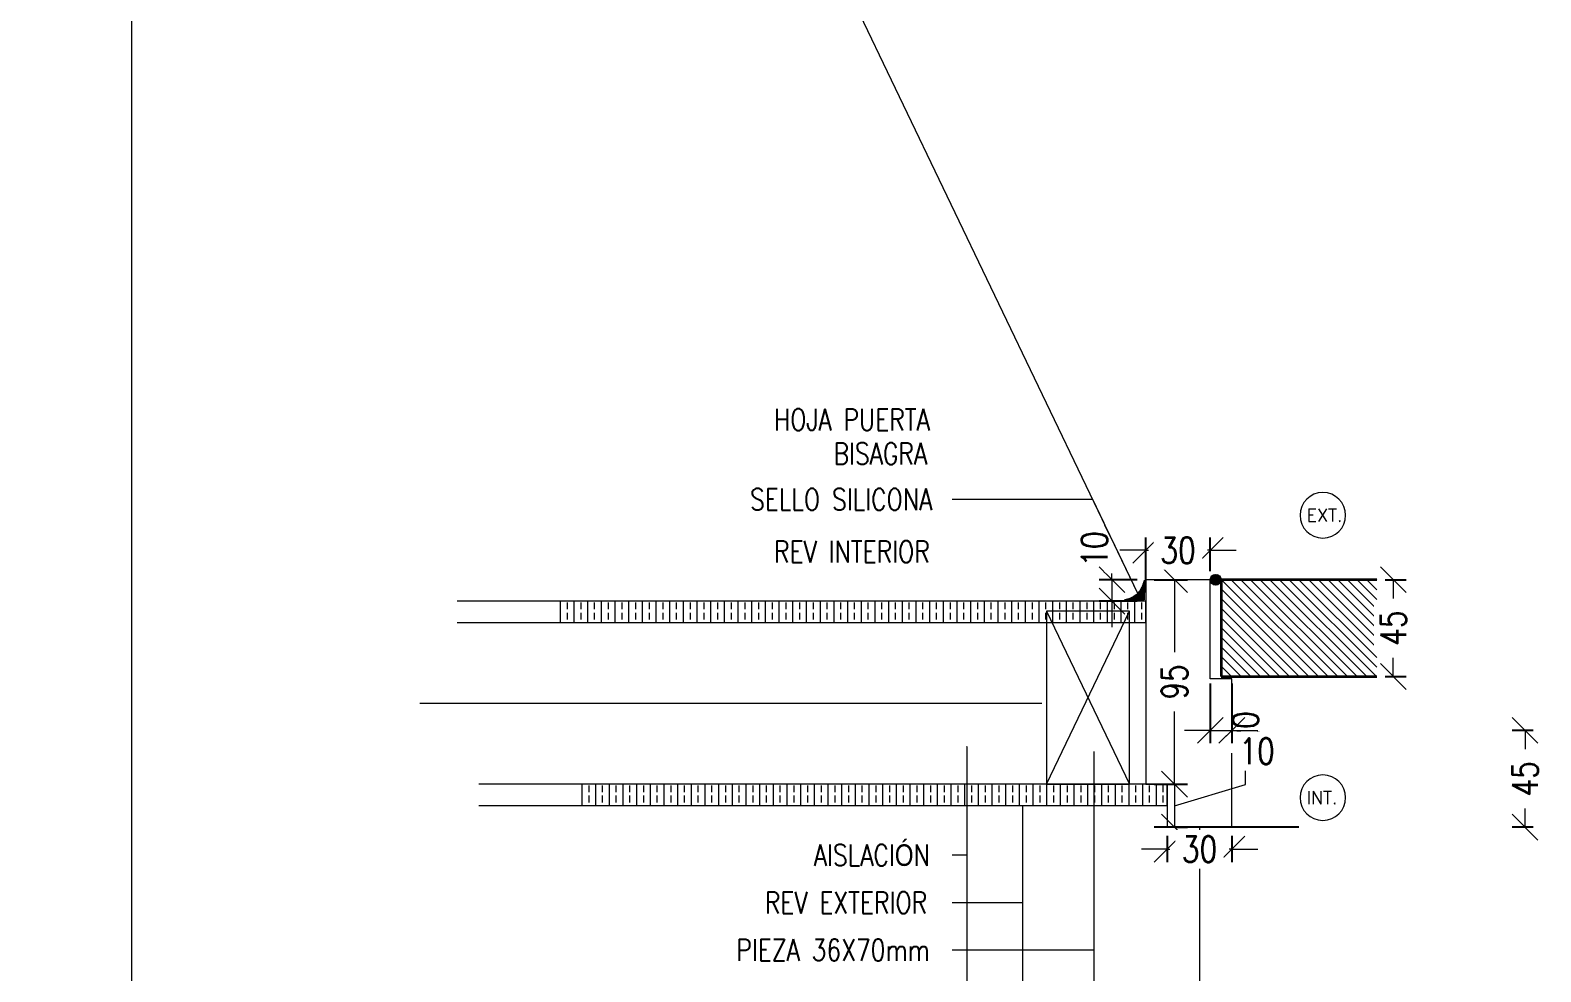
# Model space of a CAD drawing. Header units: metres. Extents: x -2 to 690, y -116 to 73.
# Drawn here: x 154.706 to 155.407, y 29.328 to 29.766 of the extents above; entities that cross this region are included whole.
import ezdxf

# ---------------------------------------------------------------- set-up
doc = ezdxf.new("R2010")
doc.units = ezdxf.units.M
doc.header["$LTSCALE"] = 5
doc.header["$MEASUREMENT"] = 0
doc.layers.get('0').update_dxf_attribs({"color": 30})
doc.layers.get('DEFPOINTS').update_dxf_attribs({"color": 210})
for name, color, linetype, lineweight in [('A-ANNO-DIMS', 3, 'Continuous', 18), ('A-ANNO-SYMB', 3, 'Continuous', 18), ('A-ANNO-TEXT', 3, 'Continuous', 18), ('A-DETL-PATT', 8, 'Continuous', 18), ('A-ELEV-MBE1', 7, 'Continuous', 35), ('A-ELEV-MBE2', 4, 'Continuous', 25), ('A-WALL-PATT', 8, 'Continuous', 18), ('A-WALL-STUD', 3, 'Continuous', 18)]:
    doc.layers.add(name, color=color, linetype=linetype, lineweight=lineweight)
doc.styles.add('E-ROMANS', font='romans.shx', dxfattribs={"width": 0.8})
doc.dimstyles.new('E-0010_TICK_12', dxfattribs={"dimscale": 0.001, "dimtxt": 12, "dimasz": 12, "dimexe": 6, "dimexo": 4, "dimgap": 6, "dimtad": 0, "dimdec": 0, "dimlfac": 1000, "dimzin": 0, "dimdsep": 46, "dimtxsty": 'E-ROMANS', "dimblk": 'OBLIQUE', "dimcen": 6, "dimclrd": 256, "dimclre": 256, "dimclrt": 256, "dimadec": 0, "dimazin": 0, "dimtfac": 1, "dimtdec": 0, "dimtmove": 1, "dimatfit": 3, "dimldrblk": 'OPEN90', "dimfxl": 1, "dimtfill": 1, "dimtolj": 1, "dimtzin": 0, "dimlwd": -1, "dimarcsym": 0})
doc.dimstyles.new('E-0100_TICK_12', dxfattribs={"dimscale": 0.001, "dimtxt": 120, "dimasz": 120, "dimexe": 60, "dimexo": 40, "dimgap": 60, "dimtad": 0, "dimzin": 0, "dimdsep": 46, "dimtxsty": 'E-ROMANS', "dimblk": 'OBLIQUE', "dimcen": 60, "dimclrd": 256, "dimclre": 256, "dimclrt": 256, "dimadec": 0, "dimazin": 0, "dimtfac": 1, "dimtmove": 1, "dimatfit": 3, "dimldrblk": 'OPEN90', "dimfxl": 1, "dimtfill": 1, "dimtolj": 1, "dimtzin": 0, "dimlwd": -1, "dimarcsym": 0})

# ---------------------------------------------------------------- blocks, each defined once
blk = doc.blocks.new('_Oblique')
at = {"color": 0, "linetype": 'ByBlock', "lineweight": -2}
blk.add_line((-0.5, -0.5), (0.5, 0.5), dxfattribs=at)
blk = doc.blocks.new('*D1896')
at = {"layer": 'A-ANNO-DIMS', "lineweight": -2, "transparency": 16777216}
for p, q in [((155.33508, 29.51069), (155.34478, 29.51069)), ((155.33508, 29.46569), (155.34478, 29.46569))]:
    blk.add_line(p, q, dxfattribs=at)
at = {"layer": 'A-ANNO-DIMS', "transparency": 16777216}
for p, q in [((155.33878, 29.51069), (155.33878, 29.50196)), ((155.33878, 29.46569), (155.33878, 29.47442))]:
    blk.add_line(p, q, dxfattribs=at)
at = {"layer": 'DEFPOINTS', "color": 0, "transparency": 16777216}
for p in [(155.33108, 29.51069), (155.33878, 29.51069), (155.33108, 29.46569)]:
    blk.add_point(p, dxfattribs=at)
at = {"layer": 'A-ANNO-DIMS', "transparency": 16777216, "xscale": 0.012, "yscale": 0.012, "zscale": 0.012}
for p, rotation in [((155.33878, 29.51069), 90), ((155.33878, 29.46569), 270)]:
    blk.add_blockref('_Oblique', p, dxfattribs=dict(at, rotation=rotation))
at = {"layer": 'A-ANNO-DIMS', "transparency": 16777216, "insert": (155.33878, 29.48819), "char_height": 0.012, "attachment_point": 5, "rotation": 90, "style": 'E-ROMANS', "bg_fill": 3, "box_fill_scale": 1.25, "bg_fill_color": 256, "bg_fill_true_color": 13158600, "bg_fill_transparency": 0}
blk.add_mtext('\\A1;45', dxfattribs=at)
blk = doc.blocks.new('_Open90')
at = {"color": 0, "linetype": 'ByBlock', "lineweight": -2}
for p, q in [((0, 0), (-1, 0)), ((-0.5, 0.5), (0, 0)), ((0, 0), (-0.5, -0.5))]:
    blk.add_line(p, q, dxfattribs=at)
blk = doc.blocks.new('*D1897')
at = {"layer": 'A-ANNO-DIMS', "lineweight": -2, "transparency": 16777216}
for p, q in [((155.40368, 29.44069), (155.39398, 29.44069)), ((155.40368, 29.39569), (155.39398, 29.39569))]:
    blk.add_line(p, q, dxfattribs=at)
at = {"layer": 'A-ANNO-DIMS', "transparency": 16777216}
for p, q in [((155.39998, 29.44069), (155.39998, 29.43196)), ((155.39998, 29.39569), (155.39998, 29.40442))]:
    blk.add_line(p, q, dxfattribs=at)
at = {"layer": 'DEFPOINTS', "color": 0, "transparency": 16777216}
for p in [(155.40768, 29.44069), (155.39998, 29.39569), (155.40768, 29.39569)]:
    blk.add_point(p, dxfattribs=at)
at = {"layer": 'A-ANNO-DIMS', "transparency": 16777216, "xscale": 0.012, "yscale": 0.012, "zscale": 0.012}
for p, rotation in [((155.39998, 29.44069), 90), ((155.39998, 29.39569), 270)]:
    blk.add_blockref('_Oblique', p, dxfattribs=dict(at, rotation=rotation))
at = {"layer": 'A-ANNO-DIMS', "transparency": 16777216, "insert": (155.39998, 29.41819), "char_height": 0.012, "attachment_point": 5, "rotation": 90, "style": 'E-ROMANS', "bg_fill": 3, "box_fill_scale": 1.25, "bg_fill_color": 256, "bg_fill_true_color": 13158600, "bg_fill_transparency": 0}
blk.add_mtext('\\A1;45', dxfattribs=at)
blk = doc.blocks.new('*D1758')
at = {"layer": 'A-ANNO-DIMS', "transparency": 16777216}
for p, q in [((155.20814, 29.51069), (155.20814, 29.52269)), ((155.20814, 29.50069), (155.20814, 29.48869))]:
    blk.add_line(p, q, dxfattribs=at)
at = {"layer": 'A-ANNO-DIMS', "lineweight": -2, "transparency": 16777216}
for p, q in [((155.21981, 29.51069), (155.20214, 29.51069)), ((155.21981, 29.50069), (155.20214, 29.50069))]:
    blk.add_line(p, q, dxfattribs=at)
at = {"layer": 'DEFPOINTS', "color": 0, "transparency": 16777216}
for p in [(155.22381, 29.51069), (155.20814, 29.50069), (155.22381, 29.50069)]:
    blk.add_point(p, dxfattribs=at)
at = {"layer": 'A-ANNO-DIMS', "transparency": 16777216, "xscale": 0.012, "yscale": 0.012, "zscale": 0.012, "rotation": 90}
blk.add_blockref('_Oblique', (155.20814, 29.50069), dxfattribs=at)
at = {"layer": 'A-ANNO-DIMS', "transparency": 16777216, "insert": (155.2, 29.52495), "char_height": 0.012, "attachment_point": 5, "rotation": 90, "style": 'E-ROMANS', "bg_fill": 3, "box_fill_scale": 1.25, "bg_fill_color": 256, "bg_fill_true_color": 13158600, "bg_fill_transparency": 0}
blk.add_mtext('\\A1;10', dxfattribs=at)
at = {"layer": 'A-ANNO-DIMS', "transparency": 16777216}
blk.add_line((155.20814, 29.51069), (155.20814, 29.50069), dxfattribs=at)
at = {"layer": 'A-ANNO-DIMS', "transparency": 16777216, "xscale": 0.012, "yscale": 0.012, "zscale": 0.012, "rotation": 270}
blk.add_blockref('_Oblique', (155.20814, 29.51069), dxfattribs=at)
blk = doc.blocks.new('*D1759')
at = {"layer": 'A-ANNO-DIMS', "lineweight": -2, "transparency": 16777216}
for p, q in [((155.22781, 29.51069), (155.24321, 29.51069)), ((155.22781, 29.41569), (155.24321, 29.41569))]:
    blk.add_line(p, q, dxfattribs=at)
at = {"layer": 'A-ANNO-DIMS', "transparency": 16777216}
for p, q in [((155.23721, 29.51069), (155.23721, 29.47696)), ((155.23721, 29.41569), (155.23721, 29.44942))]:
    blk.add_line(p, q, dxfattribs=at)
at = {"layer": 'DEFPOINTS', "color": 0, "transparency": 16777216}
for p in [(155.22381, 29.51069), (155.23721, 29.51069), (155.22381, 29.41569)]:
    blk.add_point(p, dxfattribs=at)
at = {"layer": 'A-ANNO-DIMS', "transparency": 16777216, "xscale": 0.012, "yscale": 0.012, "zscale": 0.012}
for p, rotation in [((155.23721, 29.51069), 90), ((155.23721, 29.41569), 270)]:
    blk.add_blockref('_Oblique', p, dxfattribs=dict(at, rotation=rotation))
at = {"layer": 'A-ANNO-DIMS', "transparency": 16777216, "insert": (155.23721, 29.46319), "char_height": 0.012, "attachment_point": 5, "rotation": 90, "style": 'E-ROMANS', "bg_fill": 3, "box_fill_scale": 1.25, "bg_fill_color": 256, "bg_fill_true_color": 13158600, "bg_fill_transparency": 0}
blk.add_mtext('\\A1;95', dxfattribs=at)
blk = doc.blocks.new('*D1760')
at = {"layer": 'A-ANNO-DIMS', "lineweight": -2, "transparency": 16777216}
for p, q in [((155.22381, 29.50469), (155.22381, 29.53035)), ((155.25381, 29.51469), (155.25381, 29.53035))]:
    blk.add_line(p, q, dxfattribs=at)
at = {"layer": 'A-ANNO-DIMS', "transparency": 16777216}
for p, q in [((155.22381, 29.52435), (155.21181, 29.52435)), ((155.22381, 29.52435), (155.22504, 29.52435)), ((155.25381, 29.52435), (155.25258, 29.52435)), ((155.25381, 29.52435), (155.26581, 29.52435))]:
    blk.add_line(p, q, dxfattribs=at)
at = {"layer": 'DEFPOINTS', "color": 0, "transparency": 16777216}
for p in [(155.22381, 29.52435), (155.25381, 29.51069), (155.22381, 29.50069)]:
    blk.add_point(p, dxfattribs=at)
at = {"layer": 'A-ANNO-DIMS', "transparency": 16777216, "xscale": 0.012, "yscale": 0.012, "zscale": 0.012}
blk.add_blockref('_Oblique', (155.22381, 29.52435), dxfattribs=at)
at = {"layer": 'A-ANNO-DIMS', "transparency": 16777216, "xscale": 0.012, "yscale": 0.012, "zscale": 0.012, "rotation": 180}
blk.add_blockref('_Oblique', (155.25381, 29.52435), dxfattribs=at)
at = {"layer": 'A-ANNO-DIMS', "transparency": 16777216, "insert": (155.23881, 29.52435), "char_height": 0.012, "attachment_point": 5, "style": 'E-ROMANS', "bg_fill": 3, "box_fill_scale": 1.25, "bg_fill_color": 256, "bg_fill_true_color": 13158600, "bg_fill_transparency": 0}
blk.add_mtext('\\A1;30', dxfattribs=at)
blk = doc.blocks.new('*D1761')
at = {"layer": 'A-ANNO-DIMS', "transparency": 16777216}
for p, q in [((155.27021, 29.41559), (155.27021, 29.42759)), ((155.23721, 29.41569), (155.23721, 29.39569)), ((155.23721, 29.40569), (155.27021, 29.41559))]:
    blk.add_line(p, q, dxfattribs=at)
at = {"layer": 'A-ANNO-DIMS', "lineweight": -2, "transparency": 16777216}
for p, q in [((155.23781, 29.41569), (155.24321, 29.41569)), ((155.23781, 29.39569), (155.24321, 29.39569))]:
    blk.add_line(p, q, dxfattribs=at)
at = {"layer": 'DEFPOINTS', "color": 0, "transparency": 16777216}
for p in [(155.23381, 29.41569), (155.23381, 29.39569), (155.23721, 29.39569)]:
    blk.add_point(p, dxfattribs=at)
at = {"layer": 'A-ANNO-DIMS', "transparency": 16777216, "xscale": 0.012, "yscale": 0.012, "zscale": 0.012}
for p, rotation in [((155.23721, 29.41569), 90), ((155.23721, 29.39569), 270)]:
    blk.add_blockref('_Oblique', p, dxfattribs=dict(at, rotation=rotation))
at = {"layer": 'A-ANNO-DIMS', "transparency": 16777216, "insert": (155.27021, 29.44136), "char_height": 0.012, "attachment_point": 5, "rotation": 90, "style": 'E-ROMANS', "bg_fill": 3, "box_fill_scale": 1.25, "bg_fill_color": 256, "bg_fill_true_color": 13158600, "bg_fill_transparency": 0}
blk.add_mtext('\\A1;20', dxfattribs=at)
blk = doc.blocks.new('*D1762')
at = {"layer": 'A-ANNO-DIMS', "lineweight": -2, "transparency": 16777216}
for p, q in [((155.23381, 29.39169), (155.23381, 29.37945)), ((155.26381, 29.39169), (155.26381, 29.37945))]:
    blk.add_line(p, q, dxfattribs=at)
at = {"layer": 'A-ANNO-DIMS', "transparency": 16777216}
for p, q in [((155.23381, 29.38545), (155.22181, 29.38545)), ((155.23381, 29.38545), (155.23504, 29.38545)), ((155.26381, 29.38545), (155.26258, 29.38545)), ((155.26381, 29.38545), (155.27581, 29.38545))]:
    blk.add_line(p, q, dxfattribs=at)
at = {"layer": 'DEFPOINTS', "color": 0, "transparency": 16777216}
for p in [(155.23381, 29.39569), (155.26381, 29.39569), (155.26381, 29.38545)]:
    blk.add_point(p, dxfattribs=at)
at = {"layer": 'A-ANNO-DIMS', "transparency": 16777216, "xscale": 0.012, "yscale": 0.012, "zscale": 0.012}
blk.add_blockref('_Oblique', (155.23381, 29.38545), dxfattribs=at)
at = {"layer": 'A-ANNO-DIMS', "transparency": 16777216, "xscale": 0.012, "yscale": 0.012, "zscale": 0.012, "rotation": 180}
blk.add_blockref('_Oblique', (155.26381, 29.38545), dxfattribs=at)
at = {"layer": 'A-ANNO-DIMS', "transparency": 16777216, "insert": (155.24881, 29.38545), "char_height": 0.012, "attachment_point": 5, "style": 'E-ROMANS', "bg_fill": 3, "box_fill_scale": 1.25, "bg_fill_color": 256, "bg_fill_true_color": 13158600, "bg_fill_transparency": 0}
blk.add_mtext('\\A1;30', dxfattribs=at)
blk = doc.blocks.new('*D1763')
at = {"layer": 'A-ANNO-DIMS', "lineweight": -2, "transparency": 16777216}
for p, q in [((155.25381, 29.4625), (155.25381, 29.4347)), ((155.26381, 29.4625), (155.26381, 29.4347))]:
    blk.add_line(p, q, dxfattribs=at)
at = {"layer": 'A-ANNO-DIMS', "transparency": 16777216}
for p, q in [((155.25381, 29.4407), (155.24181, 29.4407)), ((155.26381, 29.4407), (155.27581, 29.4407))]:
    blk.add_line(p, q, dxfattribs=at)
at = {"layer": 'DEFPOINTS', "color": 0, "transparency": 16777216}
for p in [(155.25381, 29.4665), (155.26381, 29.4665)]:
    blk.add_point(p, dxfattribs=at)
at = {"layer": 'A-ANNO-DIMS', "transparency": 16777216, "xscale": 0.012, "yscale": 0.012, "zscale": 0.012}
blk.add_blockref('_Oblique', (155.25381, 29.4407), dxfattribs=at)
at = {"layer": 'A-ANNO-DIMS', "transparency": 16777216, "insert": (155.27552, 29.43103), "char_height": 0.012, "attachment_point": 5, "style": 'E-ROMANS', "bg_fill": 3, "box_fill_scale": 1.25, "bg_fill_color": 256, "bg_fill_true_color": 13158600, "bg_fill_transparency": 0}
blk.add_mtext('\\A1;10', dxfattribs=at)
at = {"layer": 'A-ANNO-DIMS', "transparency": 16777216}
blk.add_line((155.25381, 29.4407), (155.26381, 29.4407), dxfattribs=at)
at = {"layer": 'DEFPOINTS', "color": 0, "transparency": 16777216}
blk.add_point((155.26381, 29.4407), dxfattribs=at)
at = {"layer": 'A-ANNO-DIMS', "transparency": 16777216, "xscale": 0.012, "yscale": 0.012, "zscale": 0.012, "rotation": 180}
blk.add_blockref('_Oblique', (155.26381, 29.4407), dxfattribs=at)

msp = doc.modelspace()

# ---------------------------------------------------------------- hatches: boundary and pattern name
at = {"layer": 'A-DETL-PATT'}
h = msp.add_hatch(dxfattribs=at)
h.set_pattern_fill('ANSI31', color=256, scale=0.0001)
h.set_pattern_definition([(45, (2.27120774, -0.01), (-0.000224506403, 0.000224506403), [])])
edge = h.paths.add_edge_path()
edge.add_arc((155.25631, 29.51069), 0.0025, 0, 360)
h = msp.add_hatch(dxfattribs=at)
h.set_pattern_fill('ANSI31', color=256, scale=0.001, angle=90)
h.set_pattern_definition([(135, (185.4531726, -123.461472), (-0.00224506403, -0.00224506403), [])])
h.paths.add_polyline_path([(155.33108, 29.46569), (155.33108, 29.51069), (155.25881, 29.51069), (155.25881, 29.46569)])
h = msp.add_hatch(dxfattribs=at)
h.set_pattern_fill('BRASS', color=256, scale=0.001, angle=90, style=0)
h.set_pattern_definition([(90, (178.916953, -541.5029975), (-0.00635, 4e-19), []), (90, (178.913778, -541.5029975), (-0.00635, 4e-19), [0.003175, -0.0015875])])
h.paths.add_polyline_path([(155.22381, 29.50069), (154.95045, 29.50069), (154.95045, 29.49069), (155.22381, 29.49069)])
h = msp.add_hatch(dxfattribs=at)
h.set_pattern_fill('BRASS', color=256, scale=0.001, angle=90, style=0)
h.set_pattern_definition([(90, (178.926953, -541.5879975), (-0.00635, 4e-19), []), (90, (178.923778, -541.5879975), (-0.00635, 4e-19), [0.003175, -0.0015875])])
h.paths.add_polyline_path([(155.23381, 29.41569), (154.96045, 29.41569), (154.96045, 29.40569), (155.23381, 29.40569)])

# ---------------------------------------------------------------- linework, layer by layer
at = {"layer": 'A-ANNO-SYMB'}
for p, q in [((155.22381, 29.50069), (154.90404, 29.50069)), ((155.22381, 29.49069), (155.22381, 29.50069)), ((155.22381, 29.49069), (154.90404, 29.49069)), ((155.23381, 29.41569), (154.91404, 29.41569)), ((155.23381, 29.40569), (155.23381, 29.41569)), ((155.23381, 29.40569), (154.91404, 29.40569))]:
    msp.add_line(p, q, dxfattribs=at)
msp.add_lwpolyline([(155.23381, 29.41569), (155.23381, 29.39569), (155.26381, 29.39569), (155.26381, 29.46469), (155.25381, 29.46469), (155.25381, 29.51069), (155.22381, 29.51069), (155.22381, 29.49069), (155.22381, 29.41569)], close=True, dxfattribs=at)
msp.add_lwpolyline([(155.23381, 29.41569), (155.23381, 29.39569), (155.26381, 29.39569), (155.26381, 29.46469), (155.25381, 29.46469), (155.25381, 29.51069), (155.22381, 29.51069), (155.22381, 29.49069), (155.22381, 29.41569)], close=True, dxfattribs=at)
msp.add_circle((155.25631, 29.51069), 0.0025, dxfattribs=at)
at = {"layer": 'A-ANNO-TEXT'}
for centre, start, end in [((155.30608, 29.54063), 0, 180), ((155.30608, 29.54063), 180, 0), ((155.30608, 29.40942), 0, 180), ((155.30608, 29.40942), 180, 0)]:
    msp.add_arc(centre, 0.01058, start, end, dxfattribs=at)
at = {"layer": 'A-ELEV-MBE1'}
for p, q in [((155.33108, 29.51069), (155.25881, 29.51069)), ((155.25881, 29.51069), (155.25881, 29.46569)), ((155.25881, 29.46569), (155.33108, 29.46569))]:
    msp.add_line(p, q, dxfattribs=at)
at = {"layer": 'A-ELEV-MBE2'}
msp.add_line((155.29498, 29.39569), (155.22771, 29.39569), dxfattribs=at)
at = {"layer": 'A-WALL-PATT', "ltscale": 0.075}
msp.add_line((155.17559, 29.45319), (154.88676, 29.45319), dxfattribs=at)

# ---------------------------------------------------------------- texts
at = {"layer": 'A-ANNO-TEXT', "style": 'E-ROMANS'}
for s, p in [('EXT.', (155.29846, 29.53767)), ('INT.', (155.29846, 29.40638))]:
    msp.add_text(s, height=0.006, dxfattribs=at).set_placement(p)
at = {"layer": 'A-ANNO-TEXT', "char_height": 0.01, "attachment_point": 6, "style": 'E-ROMANS'}
for s, insert in [('HOJA PUERTA', (155.12353, 29.58508)), ('BISAGRA', (155.12232, 29.56926)), ('SELLO SILICONA', (155.12473, 29.548)), ('REV INTERIOR', (155.12353, 29.52373)), ('AISLACI{\\fArial|b0|i0|c0|p34;Ó}N', (155.12353, 29.38265)), ('REV EXTERIOR', (155.12232, 29.36065)), ('PIEZA 36X70mm', (155.12353, 29.33865))]:
    msp.add_mtext(s, dxfattribs=dict(at, insert=insert))

# ---------------------------------------------------------------- leaders
at = {"layer": 'A-ANNO-TEXT', "annotation_type": 0, "has_hookline": 1, "hookline_direction": 1, "horizontal_direction": (-1, 0, 0)}
msp.add_leader([(154.7529, 29.16788), (154.7529, 29.18805), (154.7903, 29.18805)], dimstyle='E-0100_TICK_12', override={"dimasz": 0.05, "dimtad": 0, "dimldrblk": 'Open90'}, dxfattribs=at)
at = {"layer": 'A-ANNO-TEXT', "annotation_type": 0, "has_hookline": 1, "hookline_direction": 1}
for points in [[(155.14069, 29.43322), (155.14069, 29.38262), (155.13386, 29.38262)], [(155.1997, 29.43091), (155.1997, 29.33862), (155.13386, 29.33862)], [(155.16666, 29.40569), (155.16666, 29.36062), (155.13386, 29.36062)], [(155.24881, 29.39569), (155.24881, 29.3183), (155.13386, 29.3183)]]:
    msp.add_leader(points, dimstyle='E-0100_TICK_12', override={"dimasz": 0.05, "dimtad": 0, "dimldrblk": 'Open90'}, dxfattribs=at)

# ---------------------------------------------------------------- next in the draw order: dimensions: what is measured, and where the dimension line sits
at = {"layer": 'A-ANNO-DIMS'}
dim = msp.add_linear_dim(base=(155.20814, 29.50069), p1=(155.22381, 29.51069), p2=(155.22381, 29.50069), angle=270, dimstyle='E-0010_TICK_12', dxfattribs=at)
dim.commit()
dim.dimension.update_dxf_attribs({"geometry": '*D1758', "text_midpoint": (155.2, 29.52495), "dimtype": 160})
for base, p1, p2, angle, picture, middle in [((155.33878, 29.51069), (155.33108, 29.46569), (155.33108, 29.51069), 270, '*D1896', (155.33878, 29.48819)), ((155.39998, 29.39569), (155.40768, 29.44069), (155.40768, 29.39569), 90, '*D1897', (155.39998, 29.41819))]:
    dim = msp.add_linear_dim(base=base, p1=p1, p2=p2, angle=angle, dimstyle='E-0010_TICK_12', dxfattribs=at)
    dim.commit()
    dim.dimension.update_dxf_attribs({"geometry": picture, "text_midpoint": middle})

# ---------------------------------------------------------------- next in the draw order: linework, layer by layer
at = {"layer": 'A-WALL-STUD'}
for p, q in [((155.17774, 29.41569), (155.21631, 29.49605)), ((155.17774, 29.49605), (155.21631, 29.41569))]:
    msp.add_line(p, q, dxfattribs=at)
msp.add_lwpolyline([(155.17774, 29.41569), (155.21631, 29.41569), (155.21631, 29.49605), (155.17774, 29.49605), (155.17774, 29.41569)], dxfattribs=at)

# ---------------------------------------------------------------- next in the draw order: dimensions: what is measured, and where the dimension line sits
at = {"layer": 'A-ANNO-DIMS'}
dim = msp.add_linear_dim(base=(155.23721, 29.51069), p1=(155.22381, 29.41569), p2=(155.22381, 29.51069), angle=90, dimstyle='E-0010_TICK_12', dxfattribs=at)
dim.commit()
dim.dimension.update_dxf_attribs({"geometry": '*D1759', "text_midpoint": (155.23721, 29.46319)})

# ---------------------------------------------------------------- next in the draw order: dimensions: what is measured, and where the dimension line sits
for base, p1, p2, angle, picture, middle in [((155.22381, 29.52435), (155.25381, 29.51069), (155.22381, 29.50069), 180, '*D1760', (155.23881, 29.52435)), ((155.23721, 29.39569), (155.23381, 29.41569), (155.23381, 29.39569), 90, '*D1761', (155.27021, 29.43359))]:
    dim = msp.add_linear_dim(base=base, p1=p1, p2=p2, angle=angle, dimstyle='E-0010_TICK_12', dxfattribs=at)
    dim.commit()
    dim.dimension.update_dxf_attribs({"geometry": picture, "text_midpoint": middle})

# ---------------------------------------------------------------- next in the draw order: hatches: boundary and pattern name
at = {"layer": 'A-DETL-PATT'}
h = msp.add_hatch(dxfattribs=at)
h.set_pattern_fill('LINE', color=256, scale=0.0001, angle=45, style=0)
h.set_pattern_definition([(315, (-415.68296347, 53.0037062), (-0.00022450640303, -0.00022450640303), [])])
edge = h.paths.add_edge_path()
edge.add_line((155.22307, 29.50139), (155.214, 29.50139))
edge.add_spline(control_points=[(155.214, 29.50139), (155.21769, 29.50212), (155.21941, 29.50333), (155.22068, 29.50501)], knot_values=[1, 1, 1, 1, 2, 2, 2, 2], weights=[1, 1, 1, 1], degree=3, periodic=0)
edge.add_spline(control_points=[(155.22068, 29.50501), (155.22205, 29.50684), (155.22274, 29.50901), (155.22307, 29.51042)], knot_values=[0, 0, 0, 0, 1, 1, 1, 1], weights=[1, 1, 1, 1], degree=3, periodic=0)
edge.add_line((155.22307, 29.51042), (155.22307, 29.50139))

# ---------------------------------------------------------------- next in the draw order: linework, layer by layer
at = {"layer": 'A-ANNO-SYMB'}
for p in [(155.22307, 29.51042), (155.214, 29.50139)]:
    msp.add_line(p, (155.22307, 29.50139), dxfattribs=at)
msp.add_open_spline([(155.22307, 29.51042), (155.22274, 29.50901), (155.22205, 29.50684), (155.22068, 29.50501), (155.21941, 29.50333), (155.21769, 29.50212), (155.214, 29.50139)], degree=3, knots=[0, 0, 0, 0, 1, 1, 1, 2, 2, 2, 2], dxfattribs=at)

# ---------------------------------------------------------------- next in the draw order: dimensions: what is measured, and where the dimension line sits
at = {"layer": 'A-ANNO-DIMS'}
dim = msp.add_linear_dim(base=(155.26381, 29.4407), p1=(155.25381, 29.4665), p2=(155.26381, 29.4665), angle=180, dimstyle='E-0010_TICK_12', dxfattribs=at)
dim.commit()
dim.dimension.update_dxf_attribs({"geometry": '*D1763', "text_midpoint": (155.27552, 29.43103), "dimtype": 160})
dim = msp.add_linear_dim(base=(155.26381, 29.38545), p1=(155.23381, 29.39569), p2=(155.26381, 29.39569), angle=180, dimstyle='E-0010_TICK_12', dxfattribs=at)
dim.commit()
dim.dimension.update_dxf_attribs({"geometry": '*D1762', "text_midpoint": (155.24881, 29.38545)})

# ---------------------------------------------------------------- next in the draw order: leaders
at = {"layer": 'A-ANNO-TEXT', "annotation_type": 0, "has_hookline": 1, "hookline_direction": 1}
msp.add_leader([(155.22009, 29.50431), (155.19918, 29.54796), (155.13386, 29.54796)], dimstyle='E-0100_TICK_12', override={"dimasz": 0.05, "dimtad": 0, "dimldrblk": 'Open90'}, dxfattribs=at)

doc.saveas('drawing.dxf')
